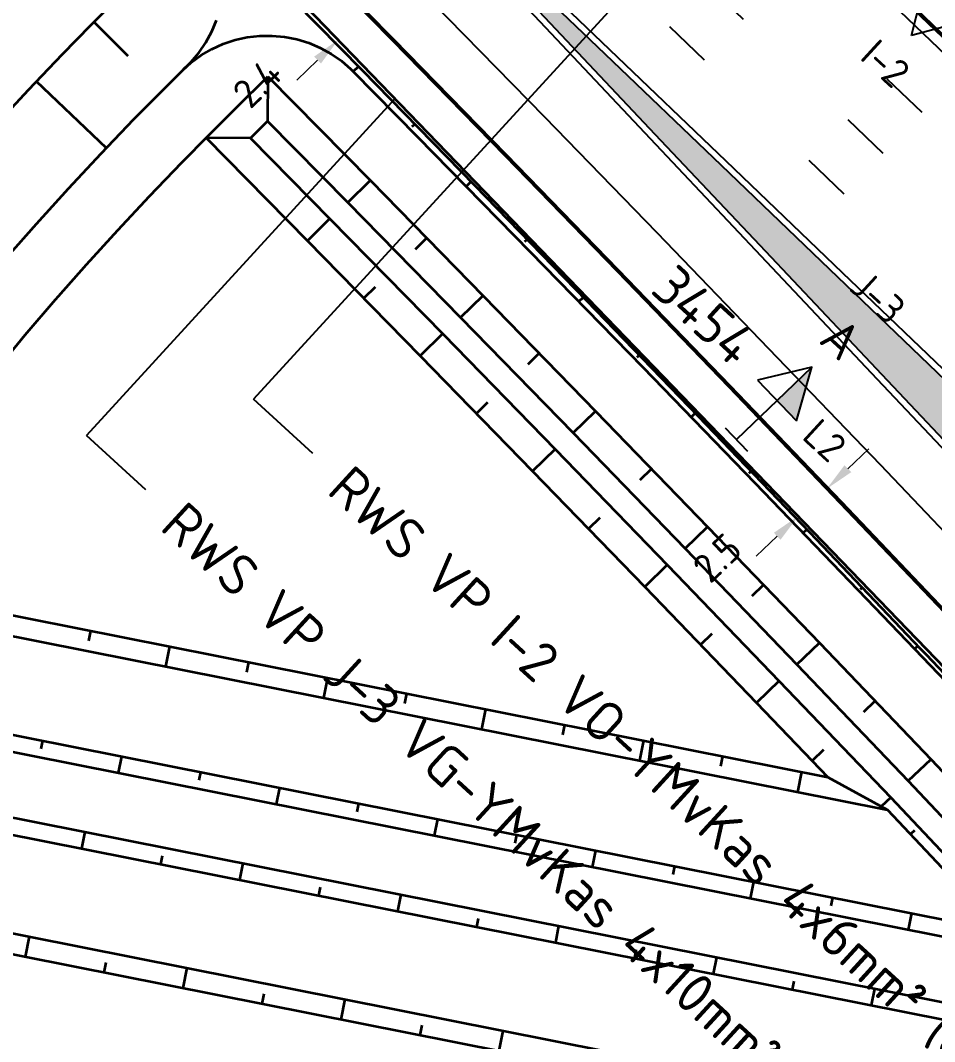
# Model space of a CAD drawing. Header units: metres. Extents: x 134219 to 139080, y 438661 to 444352.
# Drawn here: x 138365.5 to 138422.2, y 439284 to 439347.4 of the extents above; entities that cross this region are included whole.
import ezdxf
from ezdxf.enums import TextEntityAlignment as Align

# ---------------------------------------------------------------- set-up
doc = ezdxf.new("R2010")
doc.units = ezdxf.units.M
doc.linetypes.add('13strp', pattern=[4, 1, -3])
doc.linetypes.add('39strp', pattern=[12, 3, -9])
doc.layers.get('DEFPOINTS').update_dxf_attribs({"color": 193})
for name, color, linetype, lineweight in [('N-WE-KL-ET-T18', 1, 'Continuous', 18), ('N-WE-KL-ET-T25', 7, 'Continuous', 25), ('N-WE-KL-ET_LS_OV_ARMATUUR-S', 7, 'Continuous', 25), ('N-WE-KL-ET_LS_OV_ARMATUUR-T18', 1, 'Continuous', 25), ('N-WE-KL-ET_LS_OV_KABEL-G', 10, 'KL-LS-OV-N', 35), ('N-WE-KL-ET_LS_OV_KABEL-M', 7, 'Continuous', 18), ('N-WE-KL-ET_LS_OV_KABEL-T25', 7, 'Continuous', 25), ('Utd-ondergr-nw', 8, '13strp', 35)]:
    doc.layers.add(name, color=color, linetype=linetype, lineweight=lineweight)
doc.layers.add('N-WE-KL-ET_LS_OV_ARMATUUR-T25', color=2, linetype='Continuous')
doc.layers.add('Utd-weg-nw', color=8, linetype='Continuous')
doc.styles.add('ISO18', font='NLCS-ISO.ttf')
doc.styles.add('ISO25', font='NLCS-ISO.ttf')
doc.styles.add('NLCS-ISO', font='NLCS-ISO.ttf')
doc.styles.add('NLCS_18', font='NLCS-ISO.ttf', dxfattribs={"height": 1.8})
doc.styles.add('NLCS_25', font='NLCS-ISO.ttf', dxfattribs={"height": 2.5})
doc.linetypes.add('KL-LS-OV-N', pattern='A,4,-1,[103,NLCS.SHX,S=0.75,R=0,X=0,Y=0],-1,4,-1.5,["0V",Standard,S=1,R=0,X=0,Y=-0.5],-3', length=14.5)
doc.dimstyles.new('NLCS_t18_pijl_Dimension_l3_h1', dxfattribs={"dimtxt": 1.8, "dimasz": 1.8, "dimexe": 2, "dimexo": 2, "dimgap": 0.7, "dimtad": 1, "dimdec": 1, "dimzin": 0, "dimdsep": 46, "dimtxsty": 'NLCS_18', "dimcen": 2.5, "dimdle": 2, "dimclrd": 256, "dimclre": 256, "dimclrt": 256, "dimadec": 1, "dimazin": 0, "dimtfac": 1, "dimtdec": 1, "dimtofl": 0, "dimtmove": 1, "dimatfit": 0, "dimfxl": 0, "dimtolj": 1, "dimtzin": 0, "dimlwd": 18, "dimlwe": 18, "dimarcsym": 0})

# ---------------------------------------------------------------- blocks, each defined once
blk = doc.blocks.new('SKL-ET_OV_ARMATUUR_HD_NATRIUM_1x150W-SO (3)')
for points in [[(3.493, -1.757), (6.493, 0), (3.493, 1.757)], [(3.493, 1.757), (3.493, -1.757)], [(0, 1), (0, -1)], [(3.493, 0), (0, 0)], [(3.493, 0), (6.493, 0)]]:
    blk.add_lwpolyline(points)
blk.add_solid([(3.493, 0), (3.493, -1.757), (6.493, 0)])
at = {"layer": 'N-WE-KL-ET-T18', "linetype": 'ByBlock', "style": 'NLCS-ISO'}
blk.add_attdef('GROEPSNUMMER', text='', height=1.8, dxfattribs=at).set_placement((-2, -4), align=Align.RIGHT)
blk.add_attdef('FASE-AANSLUITING', (10, -4), '', height=1.8, dxfattribs=at)
at = {"layer": 'N-WE-KL-ET-T18', "linetype": 'ByBlock', "style": 'NLCS-ISO', "flags": 1}
for tag, p in [('TYPE_ARMATUUR', (7.765, -13.456)), ('TYPE_FABRIKAAT', (7.765, -17.24)), ('VERMOGEN_LAMP', (7.765, -21.025)), ('SPIEGELSTAND', (7.765, -24.809)), ('HOOGTE_LICHTMAST', (7.765, -28.594)), ('UITLEGGERHOEK', (7.765, -32.378)), ('TYPE_LICHTMAST', (7.765, -36.163)), ('BOTSVRIENDELIJK', (7.765, -39.947)), ('POSITIE_LICHTMAST', (7.765, -43.732)), ('KABELAANSLUITING', (7.765, -47.516)), ('VOEDINGSPUNT', (7.765, -51.301))]:
    blk.add_attdef(tag, p, '', height=1.8, dxfattribs=at)
at = {"layer": 'N-WE-KL-ET-T25', "linetype": 'ByBlock', "style": 'NLCS-ISO'}
blk.add_attdef('MASTNUMMER', text='', height=2.5, dxfattribs=at).set_placement((4, 4.31), align=Align.MIDDLE)
at = {"layer": 'N-WE-KL-ET-T25', "linetype": 'ByBlock', "style": 'NLCS-ISO', "flags": 1}
blk.add_attdef('TYPE_SYMBOOL', (7.765, -10.056), '', height=2.5, dxfattribs=at)
blk = doc.blocks.new('SKL-ET_OV_ARMATUUR_HD_NATRIUM_2x250W-SO (3)')
for p, q in [((-6.493, 0), (-3.493, 1.757)), ((6.493, 0), (3.493, 1.757)), ((-3.493, -1.757), (-6.493, 0)), ((3.493, -1.757), (6.493, 0))]:
    blk.add_line(p, q)
for points in [[(-3.493, 1.757), (-3.493, -1.757)], [(3.493, 1.757), (3.493, -1.757)], [(0, 1), (0, -1)], [(-3.493, 0), (0, 0)], [(3.493, 0), (0, 0)]]:
    blk.add_lwpolyline(points)
at = {"layer": 'N-WE-KL-ET_LS_OV_ARMATUUR-T18', "style": 'ISO18', "flags": 1}
for tag, p in [('TYPE_ARMATUUR', (3.075, -6.821)), ('VERMOGEN_LAMP', (3.075, -10.606)), ('SPIEGELSTAND', (3.075, -14.39)), ('HOOGTE_LICHTMAST', (3.075, -18.175)), ('UITLEGGERHOEK', (3.075, -21.959)), ('TYPE_LICHTMAST', (3.075, -25.744)), ('BOTSVRIENDELIJK', (3.075, -29.528)), ('POSITIE_LICHTMAST', (3.075, -33.313)), ('KABELAANSLUITNG', (3.075, -37.097)), ('VOEDINGSPUNT', (3.075, -48.451))]:
    blk.add_attdef(tag, p, '', height=1.8, dxfattribs=at)
at = {"layer": 'N-WE-KL-ET_LS_OV_ARMATUUR-T18', "style": 'ISO18'}
for tag, p in [('FASE-AANSLUITING_1', (3.075, -40.882)), ('FASE-AANSLUITING_2', (3.075, -44.666)), ('GROEPSNUMMER', (3.075, -52.235))]:
    blk.add_attdef(tag, p, '', height=1.8, dxfattribs=at)
at = {"layer": 'N-WE-KL-ET_LS_OV_ARMATUUR-T25', "style": 'ISO25'}
for tag, p, height in [('MASTNUMMER', (3.075, 7.391), 2.5), ('TYPE_SYMBOOL', (3.075, 3.606), 2.25)]:
    blk.add_attdef(tag, p, '', height=height, dxfattribs=at)
blk = doc.blocks.new('*D349')
at = {"layer": 'DEFPOINTS', "color": 0, "transparency": 16777216}
for p in [(138386.921, 439347.831), (138385.219, 439346.162), (138385.219, 439346.162)]:
    blk.add_point(p, dxfattribs=at)
at = {"layer": 'N-WE-KL-ET_LS_OV_KABEL-M', "linetype": 'Continuous', "lineweight": 18, "transparency": 16777216}
for p, q in [((138388.207, 439349.091), (138389.492, 439350.351)), ((138383.934, 439344.902), (138382.649, 439343.641))]:
    blk.add_line(p, q, dxfattribs=at)
at = {"layer": 'N-WE-KL-ET_LS_OV_KABEL-M', "lineweight": 18, "transparency": 16777216}
for p, q in [((138386.921, 439347.831), (138385.521, 439349.259)), ((138385.219, 439346.162), (138383.819, 439347.59))]:
    blk.add_line(p, q, dxfattribs=at)
at = {"layer": 'N-WE-KL-ET_LS_OV_KABEL-M', "transparency": 16777216}
for points in [[(138387.996, 439349.305), (138388.417, 439348.877), (138386.921, 439347.831)], [(138383.724, 439345.116), (138384.144, 439344.687), (138385.219, 439346.162)]]:
    blk.add_solid(points, dxfattribs=at)
at = {"layer": 'N-WE-KL-ET_LS_OV_KABEL-M', "transparency": 16777216, "insert": (138380.191, 439343.473), "char_height": 1.8, "attachment_point": 5, "rotation": 44.43549, "style": 'NLCS_18'}
blk.add_mtext('\\A1;2.4', dxfattribs=at)
blk = doc.blocks.new('*D350')
at = {"layer": 'DEFPOINTS', "color": 0, "transparency": 16777216}
for p in [(138415.556, 439318.285), (138413.77, 439316.578), (138413.77, 439316.578)]:
    blk.add_point(p, dxfattribs=at)
at = {"layer": 'N-WE-KL-ET_LS_OV_KABEL-M', "linetype": 'Continuous', "lineweight": 18, "transparency": 16777216}
for p, q in [((138416.858, 439319.528), (138418.159, 439320.772)), ((138412.469, 439315.334), (138411.168, 439314.09))]:
    blk.add_line(p, q, dxfattribs=at)
at = {"layer": 'N-WE-KL-ET_LS_OV_KABEL-M', "lineweight": 18, "transparency": 16777216}
for p, q in [((138415.556, 439318.285), (138416.938, 439316.839)), ((138413.77, 439316.578), (138415.152, 439315.132))]:
    blk.add_line(p, q, dxfattribs=at)
at = {"layer": 'N-WE-KL-ET_LS_OV_KABEL-M', "transparency": 16777216}
for points in [[(138416.65, 439319.745), (138417.065, 439319.312), (138415.556, 439318.285)], [(138412.262, 439315.551), (138412.676, 439315.117), (138413.77, 439316.578)]]:
    blk.add_solid(points, dxfattribs=at)
at = {"layer": 'N-WE-KL-ET_LS_OV_KABEL-M', "transparency": 16777216, "insert": (138408.746, 439313.989), "char_height": 1.8, "attachment_point": 5, "rotation": 43.70413, "style": 'NLCS_18'}
blk.add_mtext('\\A1;2.5', dxfattribs=at)

msp = doc.modelspace()

# ---------------------------------------------------------------- hatches: boundary and pattern name
at = {"layer": 'Utd-weg-nw', "linetype": 'Continuous'}
msp.add_hatch(color=256, dxfattribs=at).paths.add_polyline_path([(138384.975, 439361.389), (138391.151, 439354.844), (138398.015, 439347.572), (138404.879, 439340.299), (138411.743, 439333.027), (138418.606, 439325.754), (138425.254, 439318.711), (138427.281, 439320.826), (138423.445, 439324.504), (138416.227, 439331.425), (138409.009, 439338.346), (138401.79, 439345.266), (138394.572, 439352.187), (138387.354, 439359.108)])

# ---------------------------------------------------------------- linework, layer by layer
at = {"layer": 'N-WE-KL-ET_LS_OV_KABEL-G', "elevation": 1.119, "flags": 128}
msp.add_lwpolyline([(138227.738, 439499.807), (138230.49, 439499.404), (138259.663, 439468.947), (138289.321, 439439.98), (138334.08, 439397.127), (138340.042, 439391.026), (138352.325, 439379.57), (138379.468, 439353.087), (138382.025, 439349.472), (138439.799, 439289.607), (138440.92, 439289.422), (138440.787, 439290.132), (138470.002, 439259.243), (138483.072, 439244.661), (138494.423, 439230.851), (138501.761, 439218.632), (138506.129, 439208.239), (138508.63, 439196.698), (138508.95, 439192.307), (138509.05, 439189.633), (138508.206, 439182.871), (138507.242, 439177.568), (138505.838, 439172.364), (138503.729, 439166.662), (138500.929, 439161.355), (138497.211, 439155.967), (138493.508, 439151.753), (138489.808, 439148.144), (138486.291, 439145.276), (138482.593, 439142.893), (138475.838, 439139.411), (138470.436, 439137.427), (138467.736, 439136.51)], dxfattribs=at)
at = {"layer": 'N-WE-KL-ET_LS_OV_KABEL-T25'}
for p, q in [((138414.845, 439361.925), (138379.951, 439323.847)), ((138388.747, 439342.506), (138369.584, 439321.595)), ((138383.637, 439320.469), (138379.951, 439323.847)), ((138373.27, 439318.217), (138369.584, 439321.595))]:
    msp.add_line(p, q, dxfattribs=at)
at = {"layer": 'Utd-ondergr-nw', "linetype": 'Continuous', "flags": 128}
for points in [[(138387.614, 439380.054), (138390.724, 439377.073), (138397.942, 439370.152), (138405.161, 439363.231), (138412.379, 439356.31), (138419.597, 439349.39), (138426.816, 439342.469), (138434.034, 439335.548), (138441.252, 439328.628), (138448.47, 439321.707), (138455.689, 439314.786), (138462.907, 439307.866), (138470.125, 439300.945), (138477.344, 439294.024), (138484.562, 439287.103), (138491.78, 439280.183)], [(138387.663, 439380.105), (138390.772, 439377.123), (138397.991, 439370.202), (138405.209, 439363.282), (138412.427, 439356.361), (138419.646, 439349.44), (138426.864, 439342.52), (138434.082, 439335.599), (138441.301, 439328.678), (138448.519, 439321.757), (138455.737, 439314.837), (138462.955, 439307.916), (138470.174, 439300.995), (138477.392, 439294.075), (138484.61, 439287.154), (138491.829, 439280.233)], [(138371.314, 439363.623), (138371.38, 439363.557), (138371.536, 439363.4), (138374.565, 439360.353), (138381.591, 439353.252), (138388.594, 439346.129), (138395.576, 439338.984), (138402.535, 439331.818), (138409.472, 439324.63), (138416.386, 439317.42), (138423.277, 439310.189), (138423.633, 439309.814), (138427.054, 439306.212)], [(138371.365, 439363.671), (138371.43, 439363.606), (138371.586, 439363.45), (138374.615, 439360.402), (138381.641, 439353.301), (138388.644, 439346.178), (138395.626, 439339.033), (138402.585, 439331.867), (138409.522, 439324.678), (138416.436, 439317.468), (138423.328, 439310.237), (138423.683, 439309.863), (138427.105, 439306.26), (138434.034, 439299.064), (138440.898, 439291.791), (138442.555, 439290.035), (138447.762, 439284.519), (138454.625, 439277.246)], [(138369.386, 439361.803), (138369.502, 439361.687), (138369.658, 439361.531), (138372.684, 439358.486), (138375.941, 439355.2), (138379.704, 439351.391), (138386.702, 439344.274), (138393.678, 439337.135), (138400.631, 439329.975), (138407.562, 439322.793), (138414.47, 439315.589), (138421.356, 439308.363), (138421.711, 439307.99), (138425.133, 439304.387), (138432.107, 439297.245), (138438.971, 439289.972), (138440.628, 439288.216), (138445.834, 439282.7)], [(138363.895, 439340.811), (138365.977, 439343.049), (138368.088, 439345.256), (138369.864, 439347.063), (138371.312, 439348.506)], [(138364.72, 439332.738), (138366.486, 439334.74), (138368.472, 439336.932), (138370.489, 439339.094), (138372.534, 439341.226), (138374.253, 439342.973), (138375.542, 439344.255), (138375.655, 439344.367), (138375.873, 439344.581), (138376.055, 439344.766), (138376.557, 439345.355), (138376.997, 439345.993), (138377.368, 439346.672), (138377.667, 439347.386)], [(138372.18, 439345.139), (138370.057, 439347.256)], [(138375.542, 439344.255), (138376.081, 439344.738), (138376.706, 439345.195), (138377.375, 439345.585), (138378.08, 439345.904), (138378.815, 439346.148), (138379.571, 439346.316), (138380.34, 439346.405), (138381.114, 439346.413), (138381.885, 439346.342), (138382.645, 439346.192), (138383.385, 439345.965), (138384.098, 439345.662), (138384.775, 439345.287), (138385.411, 439344.845), (138385.997, 439344.339), (138386.152, 439344.186), (138390.139, 439340.138), (138397.141, 439332.996), (138404.121, 439325.834), (138411.081, 439318.652), (138418.019, 439311.45), (138424.939, 439304.23)], [(138386.152, 439344.186), (138386.471, 439344.509)], [(138363.935, 439325.598), (138365.782, 439327.833), (138367.665, 439330.035), (138367.852, 439330.25), (138369.58, 439332.205), (138371.524, 439334.346), (138373.497, 439336.458), (138375.497, 439338.54), (138377.179, 439340.246), (138378.551, 439341.607), (138378.897, 439341.948), (138380.843, 439343.872)], [(138370.818, 439339.437), (138366.472, 439343.567)], [(138380.843, 439343.872), (138380.828, 439341.113), (138379.763, 439340.058), (138377.008, 439340.073)], [(138380.843, 439343.872), (138387.23, 439337.393), (138394.232, 439330.25), (138401.212, 439323.088), (138408.172, 439315.906), (138415.11, 439308.704), (138422.03, 439301.485), (138428.892, 439294.21), (138435.788, 439286.969), (138437.453, 439285.22), (138442.68, 439279.722)], [(138380.828, 439341.113), (138385.812, 439336.054), (138392.814, 439328.912), (138399.794, 439321.75), (138406.754, 439314.568), (138413.692, 439307.366), (138420.612, 439300.146), (138427.474, 439292.872), (138434.37, 439285.63), (138436.035, 439283.882)], [(138389.816, 439340.776), (138389.971, 439340.928)], [(138377.008, 439340.073), (138383.303, 439333.686), (138390.305, 439326.544), (138397.285, 439319.382), (138404.245, 439312.2), (138411.183, 439304.998), (138415.613, 439300.387)], [(138379.763, 439340.058), (138384.721, 439335.025), (138391.723, 439327.883), (138398.703, 439320.72), (138405.663, 439313.538), (138412.602, 439306.337), (138419.521, 439299.117), (138426.383, 439291.842), (138433.279, 439284.601), (138434.944, 439282.852)], [(138385.812, 439336.054), (138387.202, 439337.421)], [(138393.162, 439337.054), (138393.466, 439337.352)], [(138384.693, 439335.053), (138383.303, 439333.686)], [(138390.008, 439333.166), (138390.704, 439333.849)], [(138396.806, 439333.625), (138396.95, 439333.765)], [(138387.499, 439330.798), (138386.803, 439330.116)], [(138392.812, 439328.913), (138394.206, 439330.276)], [(138400.154, 439329.905), (138400.434, 439330.178)], [(138391.698, 439327.908), (138390.303, 439326.545)], [(138397, 439326.013), (138397.698, 439326.694)], [(138403.775, 439326.452), (138403.907, 439326.58)], [(138394.491, 439323.645), (138393.793, 439322.965)], [(138399.792, 439321.752), (138401.19, 439323.111)], [(138407.124, 439322.735), (138407.379, 439322.982)], [(138398.681, 439320.743), (138397.283, 439319.384)], [(138403.972, 439318.84), (138404.672, 439319.518)], [(138410.722, 439319.259), (138410.841, 439319.373)], [(138401.463, 439316.472), (138400.763, 439315.794)], [(138406.751, 439314.571), (138408.153, 439315.926)], [(138414.074, 439315.545), (138414.302, 439315.764)], [(138405.644, 439313.558), (138404.242, 439312.203)], [(138354.31, 439312.555), (138415.613, 439300.387)], [(138410.922, 439311.646), (138411.624, 439312.323)], [(138417.648, 439312.044), (138417.752, 439312.145)], [(138354.9, 439311.138), (138419.318, 439298.351)], [(138369.737, 439308.843), (138369.861, 439309.469)], [(138408.413, 439309.279), (138407.711, 439308.602)], [(138413.689, 439307.369), (138415.095, 439308.72)], [(138421.005, 439308.335), (138421.202, 439308.525)], [(138374.517, 439307.244), (138374.765, 439308.495)], [(138379.545, 439306.896), (138379.669, 439307.522)], [(138384.325, 439305.297), (138384.574, 439306.548)], [(138412.586, 439306.353), (138411.18, 439305.001)], [(138351.449, 439305.706), (138426.418, 439290.825)], [(138389.354, 439304.949), (138389.478, 439305.575)], [(138417.853, 439304.434), (138418.557, 439305.109)], [(138351.961, 439304.535), (138428.182, 439289.405)], [(138394.134, 439303.35), (138394.382, 439304.601)], [(138399.162, 439303.002), (138399.287, 439303.627)], [(138366.776, 439302.129), (138366.878, 439302.644)], [(138403.943, 439301.403), (138404.191, 439302.654)], [(138371.578, 439300.641), (138371.782, 439301.67)], [(138408.971, 439301.055), (138409.095, 439301.68)], [(138415.345, 439302.069), (138414.644, 439301.395)], [(138420.609, 439300.15), (138422.022, 439301.493)], [(138349.858, 439300.874), (138432.976, 439284.375)], [(138376.584, 439300.182), (138376.687, 439300.697)], [(138413.751, 439299.456), (138414, 439300.707)], [(138415.613, 439300.387), (138419.318, 439298.351), (138426.418, 439290.825), (138428.182, 439289.405), (138432.976, 439284.375), (138433.723, 439283.156), (138440.889, 439275.616), (138440.243, 439274.445)], [(138348.297, 439300.113), (138433.723, 439283.156)], [(138381.386, 439298.694), (138381.591, 439299.723)], [(138419.521, 439299.117), (138418.936, 439298.561)], [(138386.393, 439298.235), (138386.495, 439298.75)], [(138391.195, 439296.747), (138391.399, 439297.776)], [(138369.475, 439296.98), (138369.271, 439295.95)], [(138396.202, 439296.288), (138396.304, 439296.803)], [(138420.992, 439297.067), (138420.747, 439296.836)], [(138374.277, 439295.491), (138374.175, 439294.976)], [(138401.004, 439294.8), (138401.208, 439295.829)], [(138379.284, 439295.033), (138379.079, 439294.003)], [(138406.01, 439294.341), (138406.112, 439294.855)], [(138346.399, 439294.373), (138440.889, 439275.616)], [(138344.762, 439293.398), (138440.243, 439274.445)], [(138384.086, 439293.544), (138383.983, 439293.029)], [(138410.812, 439292.852), (138411.017, 439293.882)], [(138389.092, 439293.086), (138388.888, 439292.056)], [(138415.819, 439292.394), (138415.921, 439292.908)], [(138393.894, 439291.597), (138393.792, 439291.083)], [(138420.621, 439290.905), (138420.825, 439291.935)], [(138398.901, 439291.139), (138398.696, 439290.109)], [(138366.016, 439290.479), (138365.768, 439289.228)], [(138403.703, 439289.65), (138403.601, 439289.136)], [(138370.796, 439288.88), (138370.672, 439288.255)], [(138408.709, 439289.192), (138408.505, 439288.162)], [(138375.825, 439288.532), (138375.576, 439287.281)], [(138413.512, 439287.703), (138413.409, 439287.189)], [(138418.518, 439287.245), (138418.314, 439286.215)], [(138380.605, 439286.933), (138380.481, 439286.308)], [(138385.633, 439286.585), (138385.385, 439285.334)], [(138390.414, 439284.986), (138390.289, 439284.361)], [(138395.442, 439284.638), (138395.194, 439283.387)]]:
    msp.add_lwpolyline(points, dxfattribs=at)
at = {"layer": 'Utd-weg-nw', "linetype": 'Continuous', "flags": 128}
for points in [[(138387.13, 439379.549), (138390.24, 439376.567), (138397.458, 439369.647), (138404.676, 439362.726), (138411.894, 439355.805), (138419.113, 439348.884), (138426.331, 439341.964), (138433.549, 439335.043), (138440.768, 439328.122), (138447.986, 439321.202), (138455.204, 439314.281), (138462.423, 439307.36), (138469.641, 439300.44), (138476.859, 439293.519), (138484.077, 439286.598), (138491.296, 439279.677)], [(138377.133, 439369.115), (138383.997, 439361.842), (138390.861, 439354.57), (138397.724, 439347.297), (138404.588, 439340.025), (138411.452, 439332.752), (138418.315, 439325.48), (138425.179, 439318.207), (138432.043, 439310.935), (138438.907, 439303.662), (138445.77, 439296.39), (138447.428, 439294.634), (138452.634, 439289.117), (138459.498, 439281.845)], [(138377.303, 439369.299), (138380.412, 439366.317), (138387.63, 439359.397), (138394.849, 439352.476), (138402.067, 439345.555), (138409.285, 439338.634), (138416.504, 439331.714), (138423.722, 439324.793), (138430.94, 439317.872), (138438.159, 439310.952), (138445.377, 439304.031), (138452.595, 439297.11), (138459.813, 439290.19), (138467.032, 439283.269)], [(138373.802, 439365.971), (138373.804, 439365.969), (138373.96, 439365.813), (138376.992, 439362.762), (138384.026, 439355.653), (138391.037, 439348.523), (138398.026, 439341.371), (138404.992, 439334.197), (138411.936, 439327.001), (138418.858, 439319.783), (138425.757, 439312.544), (138426.112, 439312.17), (138429.534, 439308.567), (138436.398, 439301.294), (138443.261, 439294.022), (138444.919, 439292.266), (138450.125, 439286.749), (138456.989, 439279.477)]]:
    msp.add_lwpolyline(points, dxfattribs=at)
at = {"layer": 'Utd-weg-nw', "linetype": '39strp', "flags": 128}
for points in [[(138384.638, 439376.95), (138387.748, 439373.969), (138394.966, 439367.048), (138402.185, 439360.127), (138409.403, 439353.207), (138416.621, 439346.286), (138423.84, 439339.365), (138431.058, 439332.444), (138438.276, 439325.524), (138445.495, 439318.603), (138452.713, 439311.682), (138459.931, 439304.762), (138467.149, 439297.841), (138474.368, 439290.92), (138481.586, 439284), (138488.804, 439277.079), (138496.023, 439270.158), (138503.241, 439263.237), (138510.459, 439256.317), (138517.678, 439249.396), (138524.896, 439242.475), (138532.114, 439235.555), (138539.332, 439228.634), (138546.551, 439221.713), (138553.769, 439214.793), (138560.987, 439207.872), (138568.206, 439200.951), (138575.424, 439194.03), (138582.642, 439187.11), (138589.861, 439180.189), (138597.079, 439173.268), (138604.297, 439166.348), (138611.515, 439159.427), (138618.734, 439152.506), (138625.952, 439145.585), (138633.17, 439138.665), (138640.389, 439131.744), (138647.607, 439124.823), (138654.825, 439117.903), (138662.044, 439110.982), (138669.262, 439104.061), (138676.48, 439097.141), (138683.698, 439090.22), (138690.917, 439083.299), (138698.135, 439076.378), (138705.353, 439069.458), (138712.572, 439062.537), (138719.79, 439055.616), (138722.287, 439053.222), (138727.008, 439048.696), (138734.227, 439041.775), (138741.445, 439034.854), (138748.663, 439027.934), (138755.881, 439021.013), (138763.1, 439014.092), (138770.318, 439007.171), (138777.536, 439000.251), (138784.755, 438993.33), (138791.973, 438986.409), (138799.097, 438979.579)], [(138382.216, 439374.424), (138385.326, 439371.442), (138392.544, 439364.522), (138399.762, 439357.601), (138406.981, 439350.68), (138414.199, 439343.759), (138421.417, 439336.839), (138428.636, 439329.918), (138435.854, 439322.997), (138443.072, 439316.077), (138450.291, 439309.156), (138457.509, 439302.235), (138464.727, 439295.315), (138471.945, 439288.394), (138479.164, 439281.473), (138486.382, 439274.552), (138493.6, 439267.632), (138500.819, 439260.711), (138508.037, 439253.79), (138515.255, 439246.87), (138522.474, 439239.949), (138529.692, 439233.028), (138536.91, 439226.108), (138544.129, 439219.187), (138551.347, 439212.266), (138558.565, 439205.345), (138565.783, 439198.425), (138573.002, 439191.504), (138580.22, 439184.583), (138587.438, 439177.663), (138594.657, 439170.742), (138601.875, 439163.821), (138609.093, 439156.9), (138616.312, 439149.98), (138623.53, 439143.059), (138630.748, 439136.138), (138637.966, 439129.218), (138645.185, 439122.297), (138652.403, 439115.376), (138659.621, 439108.456), (138666.84, 439101.535), (138674.058, 439094.614), (138681.276, 439087.693), (138688.495, 439080.773), (138695.713, 439073.852), (138702.931, 439066.931), (138710.149, 439060.011), (138717.368, 439053.09), (138719.865, 439050.696), (138724.586, 439046.169), (138731.804, 439039.249), (138739.023, 439032.328), (138746.241, 439025.407), (138753.459, 439018.486), (138760.678, 439011.566), (138767.896, 439004.645), (138775.114, 438997.724), (138782.332, 438990.804), (138789.551, 438983.883), (138796.675, 438977.052)], [(138379.794, 439371.897), (138382.904, 439368.916), (138390.122, 439361.995), (138397.34, 439355.074), (138404.559, 439348.154), (138411.777, 439341.233), (138418.995, 439334.312), (138426.213, 439327.392), (138433.432, 439320.471), (138440.65, 439313.55), (138447.868, 439306.63), (138455.087, 439299.709), (138462.305, 439292.788), (138469.523, 439285.867), (138476.742, 439278.947), (138483.96, 439272.026), (138491.178, 439265.105), (138498.396, 439258.185), (138505.615, 439251.264), (138512.833, 439244.343), (138520.051, 439237.423), (138527.27, 439230.502), (138534.488, 439223.581), (138541.706, 439216.66), (138548.925, 439209.74), (138556.143, 439202.819), (138563.361, 439195.898), (138570.579, 439188.978), (138577.798, 439182.057), (138585.016, 439175.136), (138592.234, 439168.215), (138599.453, 439161.295), (138606.671, 439154.374), (138613.889, 439147.453), (138621.108, 439140.533), (138628.326, 439133.612), (138635.544, 439126.691), (138642.762, 439119.771), (138649.981, 439112.85), (138657.199, 439105.929), (138664.417, 439099.008), (138671.636, 439092.088), (138678.854, 439085.167), (138686.072, 439078.246), (138693.291, 439071.326), (138700.509, 439064.405), (138707.727, 439057.484), (138714.945, 439050.564), (138717.443, 439048.169), (138722.164, 439043.643), (138729.382, 439036.722), (138736.6, 439029.801), (138743.819, 439022.881), (138751.037, 439015.96), (138758.255, 439009.039), (138765.474, 439002.119), (138772.692, 438995.198), (138779.91, 438988.277), (138787.128, 438981.356), (138794.253, 438974.526)]]:
    msp.add_lwpolyline(points, dxfattribs=at)
at = {"layer": 'Utd-weg-nw', "linetype": 'Continuous'}
msp.add_lwpolyline([(138384.975, 439361.389), (138391.151, 439354.844), (138398.015, 439347.572), (138404.879, 439340.299), (138411.743, 439333.027), (138418.606, 439325.754), (138425.254, 439318.711), (138427.281, 439320.826), (138423.445, 439324.504), (138416.227, 439331.425), (138409.009, 439338.346), (138401.79, 439345.266), (138394.572, 439352.187), (138387.354, 439359.108), (138384.975, 439361.389)], close=True, dxfattribs=at)

# ---------------------------------------------------------------- block references
at = {"layer": 'N-WE-KL-ET_LS_OV_ARMATUUR-S'}
ref = msp.add_blockref('SKL-ET_OV_ARMATUUR_HD_NATRIUM_2x250W-SO (3)', (138425.372, 439351.036, 1.988), dxfattribs=dict(at, rotation=45.25091242126414))
ref.add_attrib('MASTNUMMER', '3288', (138419.418, 439359.524, 1.988), dxfattribs={"layer": 'N-WE-KL-ET_LS_OV_ARMATUUR-T25', "height": 2.5, "rotation": 317.49797, "style": 'ISO25'})
ref.add_attrib('TYPE_SYMBOOL', 'A', (138430.097, 439357.28, 1.988), dxfattribs={"layer": 'N-WE-KL-ET_LS_OV_ARMATUUR-T25', "height": 2.25, "rotation": 317.49797, "style": 'ISO25'})
ref.add_attrib('FASE-AANSLUITING_1', 'L1', (138428.985, 439350.041, 1.988), dxfattribs={"layer": 'N-WE-KL-ET_LS_OV_ARMATUUR-T18', "height": 1.8, "rotation": 317.49797, "style": 'ISO18'})
ref.add_attrib('FASE-AANSLUITING_2', 'L2', (138424.717, 439345.736, 1.988), dxfattribs={"layer": 'N-WE-KL-ET_LS_OV_ARMATUUR-T18', "height": 1.8, "rotation": 317.49797, "style": 'ISO18'})
ref.add_attrib('GROEPSNUMMER', 'I-2', (138417.516, 439345.004, 1.988), dxfattribs={"layer": 'N-WE-KL-ET_LS_OV_ARMATUUR-T18', "height": 1.8, "rotation": 317.49797, "style": 'ISO18'})
ref = msp.add_blockref('SKL-ET_OV_ARMATUUR_HD_NATRIUM_1x150W-SO (3)', (138409.942, 439321.337, 1.36), dxfattribs=dict(at, rotation=43.8696745370844))
ref.add_attrib('MASTNUMMER', '3454', (138404.519, 439330.508, 1.36), dxfattribs={"layer": 'N-WE-KL-ET_LS_OV_ARMATUUR-T25', "height": 2.5, "rotation": 317.49797, "style": 'ISO25'})
ref.add_attrib('TYPE_SYMBOOL', 'A', (138414.971, 439327.417, 1.36), dxfattribs={"layer": 'N-WE-KL-ET_LS_OV_ARMATUUR-T25', "height": 2.25, "rotation": 317.49797, "style": 'ISO25'})
ref.add_attrib('FASE-AANSLUITING_1', 'L2', (138413.927, 439321.439, 1.36), dxfattribs={"layer": 'N-WE-KL-ET_LS_OV_ARMATUUR-T18', "height": 1.8, "rotation": 317.49797, "style": 'ISO18'})
ref.add_attrib('GROEPSNUMMER', 'J-3', (138416.86, 439330.676, 1.36), dxfattribs={"layer": 'N-WE-KL-ET_LS_OV_ARMATUUR-T18', "height": 1.8, "rotation": 317.49797, "style": 'ISO18'})

# ---------------------------------------------------------------- texts
at = {"layer": 'N-WE-KL-ET_LS_OV_KABEL-T25', "style": 'NLCS_25'}
for s, p in [('RWS VP I-2 VO-YMvKas 4x6mm² (OV)', (138385.267, 439318.976)), ('RWS VP J-3 VG-YMvKas 4x10mm² (OV)', (138374.9, 439316.724)), ('RWS VP I-5 VG-YMvKas 4x25mm² (OV)', (138352.46, 439284.559))]:
    msp.add_text(s, height=2.5, rotation=317.49797, dxfattribs=at).set_placement(p, align=Align.MIDDLE_LEFT)

# ---------------------------------------------------------------- dimensions: what is measured, and where the dimension line sits
at = {"layer": 'N-WE-KL-ET_LS_OV_KABEL-M'}
for base, p1, p2, angle, picture, middle in [((138385.219, 439346.162), (138386.921, 439347.831), (138385.219, 439346.162), 224.43549, '*D349', (138381.311, 439342.33)), ((138413.77, 439316.578), (138415.556, 439318.285), (138413.77, 439316.578), 223.70413, '*D350', (138409.852, 439312.833))]:
    dim = msp.add_linear_dim(base=base, p1=p1, p2=p2, angle=angle, dimstyle='NLCS_t18_pijl_Dimension_l3_h1', dxfattribs=at)
    dim.commit()
    dim.dimension.update_dxf_attribs({"geometry": picture, "text_midpoint": middle, "dimtype": 161})

doc.saveas('drawing.dxf')
